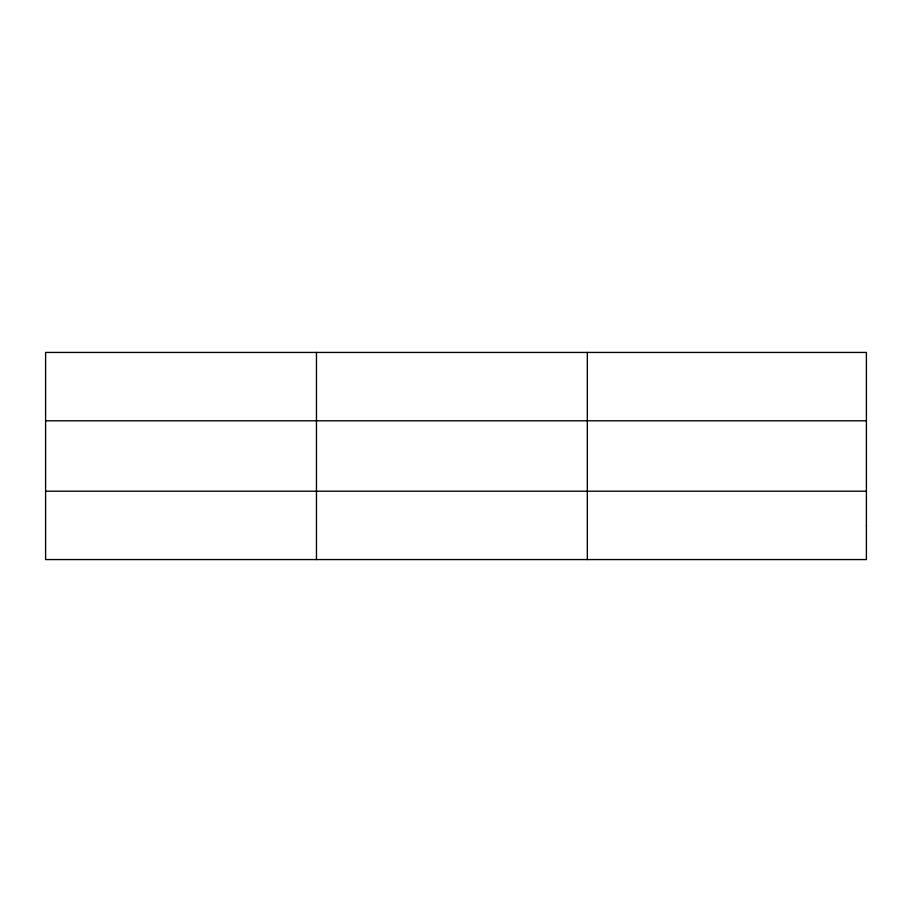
<?xml version="1.0" encoding="UTF-8"?>
<svg xmlns="http://www.w3.org/2000/svg" width="912" height="912" viewBox="0 0 912 912"><rect width="100%" height="100%" fill="white"/><g stroke="black" fill="none" stroke-linecap="round" stroke-linejoin="round"><path stroke-width="1.37" d="M316.464 352.431L316.464 559.569M587.328 352.431L587.328 559.569M45.6 420.785L866.4 420.785M45.6 491.215L866.4 491.215M866.4 525.392L866.4 559.569L45.6 559.569L45.6 352.431L866.4 352.431L866.4 525.392"/></g></svg>
